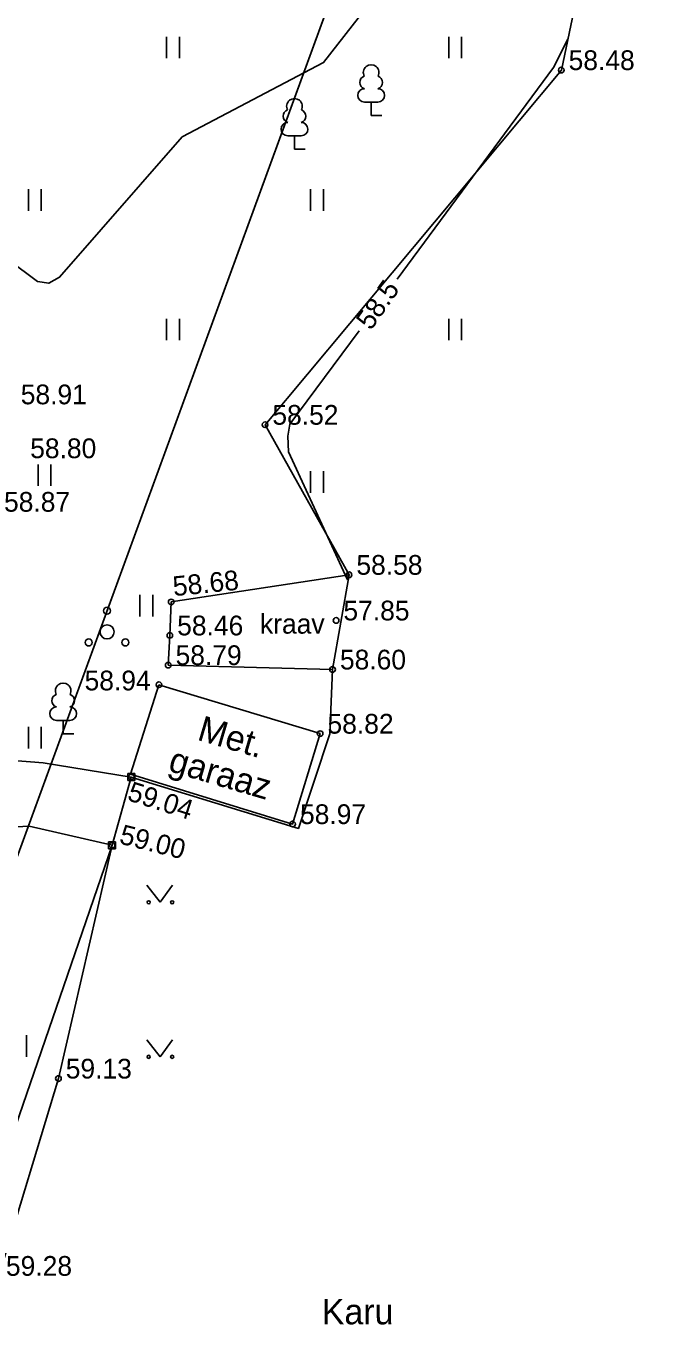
# Model space of a CAD drawing. Extents: x 641099 to 641614, y 6453870 to 6454751.
# Drawn here: x 641419.52 to 641442.1, y 6454220.37 to 6454267.09 of the extents above; entities that cross this region are included whole.
import ezdxf

# ---------------------------------------------------------------- set-up
doc = ezdxf.new("R2010")
doc.units = 0
for name, color, linetype in [('AED', 7, 'Continuous'), ('HALJASTUS', 7, 'Continuous'), ('HORISONTAAL-EH2000', 7, 'Continuous'), ('KORGUS-EH2000', 7, 'Continuous'), ('MOOTPIIR', 7, 'Continuous'), ('PIIR', 7, 'Continuous'), ('PUU', 7, 'Continuous'), ('RAJATIS', 7, 'Continuous'), ('TEE', 7, 'Continuous'), ('VEEKOGU', 7, 'Continuous')]:
    doc.layers.add(name, color=color, linetype=linetype)

msp = doc.modelspace()

# ---------------------------------------------------------------- linework, layer by layer
at = {"layer": 'AED'}
for p, q in [((641423.108, 6454240.591), (641423.108, 6454240.341)), ((641423.108, 6454240.591), (641423.358, 6454240.591)), ((641423.108, 6454240.341), (641423.358, 6454240.341)), ((641423.358, 6454240.591), (641423.358, 6454240.341)), ((641422.428, 6454238.171), (641422.428, 6454237.921)), ((641422.428, 6454238.171), (641422.678, 6454238.171)), ((641422.428, 6454237.921), (641422.678, 6454237.921)), ((641422.678, 6454238.171), (641422.678, 6454237.921))]:
    msp.add_line(p, q, dxfattribs=at)
at = {"layer": 'HALJASTUS'}
for p, q in [((641424.481, 6454266.721), (641424.481, 6454265.96)), ((641424.936, 6454266.721), (641424.936, 6454265.96)), ((641434.481, 6454266.721), (641434.481, 6454265.96)), ((641434.936, 6454266.721), (641434.936, 6454265.96)), ((641419.589, 6454261.308), (641419.589, 6454260.547)), ((641420.044, 6454261.308), (641420.044, 6454260.547)), ((641429.589, 6454261.308), (641429.589, 6454260.547)), ((641430.044, 6454261.308), (641430.044, 6454260.547)), ((641424.481, 6454256.721), (641424.481, 6454255.96)), ((641424.936, 6454256.721), (641424.936, 6454255.96)), ((641434.481, 6454256.721), (641434.481, 6454255.96)), ((641434.936, 6454256.721), (641434.936, 6454255.96)), ((641419.929, 6454251.55), (641419.929, 6454250.789)), ((641420.384, 6454251.55), (641420.384, 6454250.789)), ((641429.589, 6454251.308), (641429.589, 6454250.547)), ((641430.044, 6454251.308), (641430.044, 6454250.547)), ((641423.536, 6454246.926), (641423.536, 6454246.165)), ((641423.991, 6454246.926), (641423.991, 6454246.165)), ((641419.589, 6454242.241), (641419.589, 6454241.48)), ((641420.044, 6454242.241), (641420.044, 6454241.48)), ((641413.058, 6454210.43), (641422.553, 6454238.046)), ((641423.789, 6454236.633), (641424.252, 6454236.026)), ((641424.252, 6454236.026), (641424.698, 6454236.633)), ((641419.522, 6454231.308), (641419.522, 6454230.547)), ((641423.789, 6454231.15), (641424.252, 6454230.543)), ((641424.252, 6454230.543), (641424.698, 6454231.15))]:
    msp.add_line(p, q, dxfattribs=at)
for centre in [(641423.851, 6454236.026), (641424.68, 6454236.026), (641423.851, 6454230.543), (641424.68, 6454230.543)]:
    msp.add_circle(centre, 0.055, dxfattribs=at)
at = {"layer": 'HORISONTAAL-EH2000'}
for points in [[(641435.869, 6454276.811), (641434.122, 6454271.698), (641432.068, 6454268.737), (641431.573, 6454267.753), (641430.047, 6454265.805), (641425.031, 6454263.167), (641420.694, 6454258.187), (641420.31, 6454257.976), (641419.91, 6454258.044), (641414.859, 6454261.807), (641414.365, 6454262.041), (641413.884, 6454262.094), (641408.117, 6454261.789), (641404.05, 6454260.442), (641402.478, 6454260.218), (641401.782, 6454258.945)], [(641438.698, 6454266.633), (641438.191, 6454265.625), (641432.655, 6454258.126)], [(641431.302, 6454256.294), (641428.853, 6454252.977), (641428.779, 6454252.56), (641428.805, 6454251.997), (641430.898, 6454247.459)]]:
    msp.add_lwpolyline(points, dxfattribs=at)
at = {"layer": 'KORGUS-EH2000'}
for centre in [(641438.469, 6454265.536), (641427.972, 6454252.96), (641430.949, 6454247.639), (641424.648, 6454246.675), (641430.49, 6454246.02), (641424.599, 6454245.49), (641424.542, 6454244.437), (641430.366, 6454244.281), (641424.215, 6454243.741), (641429.925, 6454242.006), (641423.233, 6454240.466), (641428.951, 6454238.799), (641422.553, 6454238.046), (641420.651, 6454229.775)]:
    msp.add_circle(centre, 0.1, dxfattribs=at)
at = {"layer": 'MOOTPIIR'}
msp.add_lwpolyline([(641439.735, 6454271.597), (641438.474, 6454265.536), (641427.972, 6454252.96), (641430.949, 6454247.639), (641430.366, 6454244.281), (641430.273, 6454241.996), (641429.155, 6454238.644), (641423.233, 6454240.466), (641422.553, 6454238.046), (641420.651, 6454229.775), (641418.532, 6454222.78), (641412.825, 6454207.453), (641402.479, 6454178.048), (641399.526, 6454166.2), (641397.63, 6454164.006), (641397.216, 6454160.878), (641396.779, 6454158.917), (641362.27, 6454160.432)], dxfattribs=at)
at = {"layer": 'PIIR'}
for points in [[(641468.37, 6454625.1), (641503.5, 6454663.59), (641613.5, 6454638.14), (641569.11, 6454557.56), (641609.54, 6454550.16), (641499.63, 6454225.28), (641490.72, 6454229.86), (641476.8, 6454193.98), (641465.32, 6454199.56), (641441.4, 6454151.24), (641437.89, 6454153.82), (641388.82, 6454159.04), (641393.05, 6454166.1), (641431.57, 6454271.54), (641430.99, 6454297.97), (641429.64, 6454358.16), (641431.2, 6454405.02), (641432.8, 6454452.01), (641434.31, 6454499.07), (641435.88, 6454543.83), (641433.17, 6454586.67)], [(641348.14, 6454291.29), (641367.8, 6454297.97), (641430.99, 6454297.97), (641431.57, 6454271.54), (641393.05, 6454166.1), (641337.74, 6454174.84), (641313.62, 6454220.11), (641302.23, 6454241.46), (641354.66, 6454213.64)]]:
    msp.add_lwpolyline(points, close=True, dxfattribs=at)
at = {"layer": 'PUU'}
for p, q in [((641431.972, 6454264.401), (641431.492, 6454264.401)), ((641431.732, 6454263.926), (641431.732, 6454264.401)), ((641432.112, 6454263.926), (641431.732, 6454263.926)), ((641429.255, 6454263.204), (641428.775, 6454263.204)), ((641429.015, 6454262.729), (641429.015, 6454263.204)), ((641429.395, 6454262.729), (641429.015, 6454262.729)), ((641421.059, 6454242.477), (641420.579, 6454242.477)), ((641420.819, 6454242.002), (641420.819, 6454242.477)), ((641421.199, 6454242.002), (641420.819, 6454242.002))]:
    msp.add_line(p, q, dxfattribs=at)
for centre, radius in [((641422.375, 6454246.364), 0.125), ((641422.375, 6454245.614), 0.25), ((641421.725, 6454245.239), 0.125), ((641423.025, 6454245.239), 0.125)]:
    msp.add_circle(centre, radius, dxfattribs=at)
for centre, radius, start, end in [((641431.732, 6454265.446), 0.277, 332.5799, 207.4201), ((641431.562, 6454265.099), 0.233, 109.0217, 253.1415), ((641431.902, 6454265.099), 0.233, 286.8508, 70.9859), ((641429.015, 6454264.249), 0.277, 332.5799, 207.4201), ((641431.495, 6454264.638), 0.238, 90.0016, 269.3953), ((641431.969, 6454264.638), 0.238, 270.6047, 89.9984), ((641428.845, 6454263.902), 0.233, 109.0217, 253.1415), ((641429.185, 6454263.902), 0.233, 286.8508, 70.9859), ((641428.778, 6454263.441), 0.238, 90.0016, 269.3953), ((641429.252, 6454263.441), 0.238, 270.6047, 89.9984), ((641420.819, 6454243.522), 0.277, 332.5799, 207.4201), ((641420.582, 6454242.714), 0.238, 90.0016, 269.3953), ((641420.649, 6454243.175), 0.233, 109.0217, 253.1415), ((641420.989, 6454243.175), 0.233, 286.8508, 70.9859), ((641421.056, 6454242.714), 0.238, 270.6047, 89.9984)]:
    msp.add_arc(centre, radius, start, end, dxfattribs=at)
at = {"layer": 'RAJATIS'}
msp.add_lwpolyline([(641424.215, 6454243.741), (641429.925, 6454242.006), (641428.951, 6454238.799), (641423.208, 6454240.566)], close=True, dxfattribs=at)
at = {"layer": 'TEE'}
for points in [[(641370.84, 6454165.091), (641374.125, 6454166.968), (641377.22, 6454169.864), (641379.954, 6454172.943), (641383.683, 6454177.764), (641387.815, 6454183.193), (641392.474, 6454190.815), (641395.629, 6454198.565), (641397.313, 6454206.137), (641399.139, 6454217.167), (641401.173, 6454226.08), (641403.883, 6454231.857), (641407.612, 6454236.253), (641411.532, 6454239.478), (641416.493, 6454241.258), (641420.11, 6454240.97), (641423.233, 6454240.466)], [(641376.662, 6454165.13), (641379.227, 6454168.011), (641381.976, 6454171.476), (641385.711, 6454176.135), (641389.801, 6454181.762), (641394.651, 6454189.846), (641397.852, 6454198.128), (641399.55, 6454205.459), (641401.302, 6454216.936), (641403.286, 6454225.494), (641405.875, 6454230.698), (641409.292, 6454234.479), (641412.978, 6454237.104), (641416.908, 6454238.578), (641419.61, 6454238.728), (641422.553, 6454238.046)]]:
    msp.add_lwpolyline(points, dxfattribs=at)
at = {"layer": 'VEEKOGU'}
msp.add_lwpolyline([(641430.366, 6454244.281), (641424.542, 6454244.437), (641424.599, 6454245.49), (641424.648, 6454246.675), (641430.949, 6454247.639)], dxfattribs=at)

# ---------------------------------------------------------------- texts
at = {"layer": 'HORISONTAAL-EH2000'}
msp.add_text('58.5', height=0.7, rotation=54.9354, dxfattribs=at).set_placement((641431.721, 6454256.277))
at = {"layer": 'KORGUS-EH2000'}
for s, p in [(' 58.48', (641438.469, 6454265.536)), (' 58.91', (641419.056, 6454253.685)), (' 58.52', (641427.972, 6454252.96)), (' 58.80', (641419.391, 6454251.774)), (' 58.87', (641418.464, 6454249.875)), (' 58.58', (641430.949, 6454247.639)), (' 57.85', (641430.49, 6454246.02)), (' 58.46', (641424.599, 6454245.49)), (' 58.79', (641424.542, 6454244.437)), (' 58.60', (641430.366, 6454244.281)), (' 58.94', (641421.318, 6454243.539)), (' 58.82', (641429.925, 6454242.006)), (' 58.97', (641428.951, 6454238.799)), (' 59.13', (641420.651, 6454229.775)), (' 59.28', (641418.532, 6454222.78))]:
    msp.add_text(s, height=0.7, dxfattribs=at).set_placement(p)
for s, rotation, p in [(' 58.68', 5.7138, (641424.481, 6454246.853)), (' 59.04', 342.2996, (641422.806, 6454239.736)), (' 59.00', 345.8346, (641422.523, 6454238.18))]:
    msp.add_text(s, height=0.7, rotation=rotation, dxfattribs=at).set_placement(p)
at = {"layer": 'PIIR'}
msp.add_text('Karu', height=0.9, dxfattribs=at).set_placement((641429.982, 6454221.059))
at = {"layer": 'RAJATIS'}
for s, p in [('Met.', (641425.532, 6454241.794)), ('garaaz', (641424.503, 6454240.69))]:
    msp.add_text(s, height=0.9, rotation=343.5739, dxfattribs=at).set_placement(p)
at = {"layer": 'VEEKOGU'}
msp.add_text('kraav', height=0.7, dxfattribs=at).set_placement((641427.794, 6454245.551))

doc.saveas('drawing.dxf')
